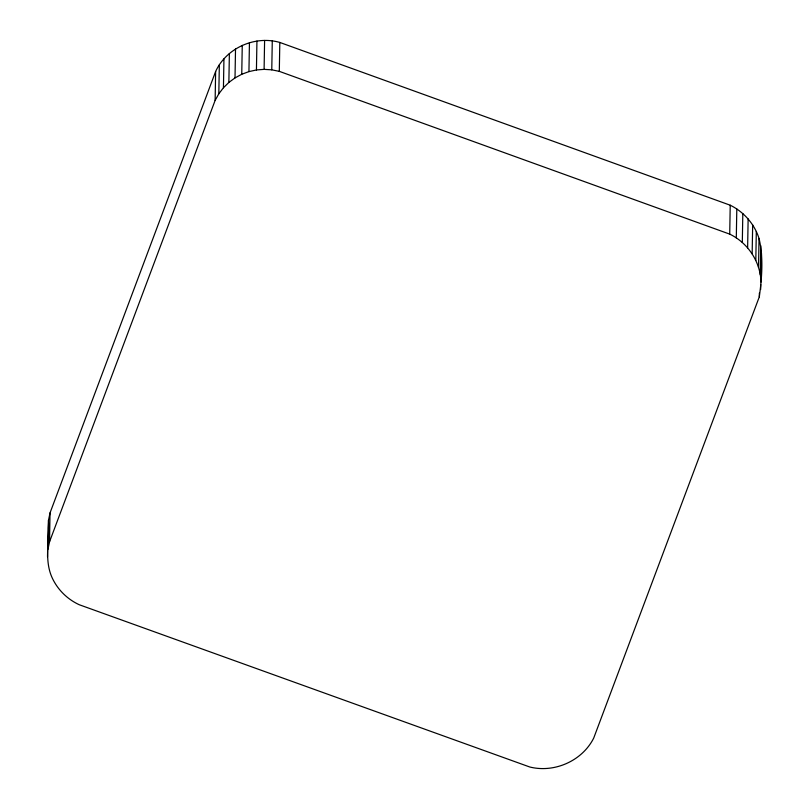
<?xml version="1.0" encoding="UTF-8"?>
<svg xmlns="http://www.w3.org/2000/svg" width="809" height="809" viewBox="0 0 809 809"><rect width="100%" height="100%" fill="white"/><g stroke="black" fill="none" stroke-linecap="round" stroke-linejoin="round"><path stroke-width="1.21" d="M47.519 556.703L48.024 527.792L48.489 520.268L50.037 512.896L215.629 71.485C226.389 47.903 255.047 35.262 279.813 42.442L730.224 205.213C743.795 211.847 754.463 224.012 759.034 238.433C763.534 257.434 761.926 277.659 759.307 296.842L593.715 738.071C582.258 760.895 554.448 773.171 529.784 767.003L79.211 604.717C67.653 599.398 58.066 590.095 52.545 578.617C43.676 560.344 49.754 539.593 48.489 520.268M47.984 549.19L49.531 541.808L50.037 512.896M49.531 541.808L215.133 100.397L215.629 71.485M215.133 100.397L218.824 93.793L219.33 64.882M218.824 93.793L223.436 87.766L223.941 58.855M223.436 87.766L228.866 82.437L229.372 53.525M228.866 82.437L235.014 77.907L235.52 48.995M235.014 77.907L241.749 74.276L242.255 45.365M241.749 74.276L248.939 71.607L249.435 42.695M248.939 71.607L256.433 69.958L256.938 41.047M256.433 69.958L264.098 69.362L264.604 40.45M760.976 282.048C760.521 261.843 747.89 242.831 729.718 234.125L279.307 71.354L271.773 69.827L272.279 40.915M279.307 71.354L279.813 42.442M729.718 234.125L730.224 205.213M736.301 237.876L736.807 208.965M742.308 242.478L742.814 213.566M747.627 247.827L748.133 218.905M752.158 253.824L752.663 224.912M755.808 260.377L756.314 231.465M758.529 267.344L759.034 238.433M759.307 296.842L759.378 293.07M760.268 274.615L760.773 245.703M760.662 289.501L760.743 284.475M760.854 278.185L761.481 253.136M264.098 69.362L271.773 69.827"/></g></svg>
